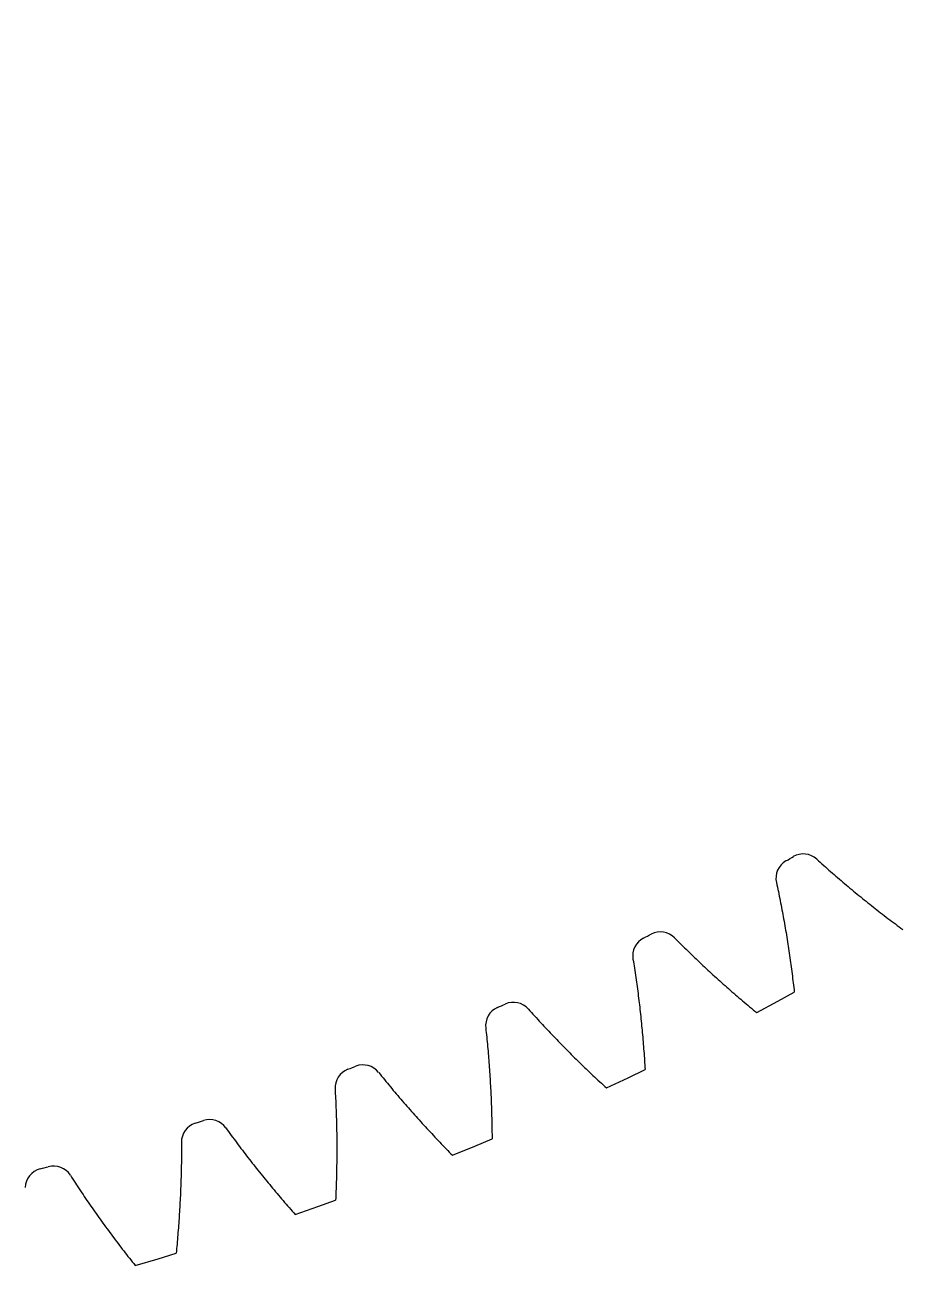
# Model space of a CAD drawing. Header units: inches. Extents: x -337 to 409, y -412 to 336.
# Drawn here: x -175.86 to -146.67, y 97.51 to 139.48 of the extents above; entities that cross this region are included whole.
import ezdxf

# ---------------------------------------------------------------- set-up
doc = ezdxf.new("R2010")
doc.units = ezdxf.units.IN
doc.header["$MEASUREMENT"] = 0

msp = doc.modelspace()

# ---------------------------------------------------------------- linework, layer by layer
at = {"color": 7, "linetype": 'Continuous'}
for p, q in [((-149.526, 111.758), (-149.47, 111.707)), ((-149.47, 111.707), (-149.413, 111.655)), ((-149.413, 111.655), (-149.355, 111.603)), ((-149.355, 111.603), (-149.298, 111.552)), ((-149.298, 111.552), (-149.241, 111.501)), ((-149.241, 111.501), (-149.183, 111.45)), ((-149.183, 111.45), (-149.126, 111.399)), ((-149.126, 111.399), (-149.068, 111.348)), ((-149.068, 111.348), (-149.01, 111.297)), ((-149.01, 111.297), (-148.952, 111.247)), ((-148.952, 111.247), (-148.894, 111.196)), ((-150.872, 110.982), (-150.855, 110.907)), ((-150.855, 110.907), (-150.839, 110.832)), ((-150.839, 110.832), (-150.823, 110.756)), ((-148.894, 111.196), (-148.835, 111.146)), ((-148.835, 111.146), (-148.777, 111.096)), ((-148.777, 111.096), (-148.719, 111.046)), ((-148.719, 111.046), (-148.66, 110.996)), ((-148.66, 110.996), (-148.601, 110.946)), ((-148.601, 110.946), (-148.542, 110.897)), ((-148.542, 110.897), (-148.483, 110.847)), ((-148.483, 110.847), (-148.424, 110.798)), ((-148.424, 110.798), (-148.365, 110.749)), ((-150.823, 110.756), (-150.807, 110.681)), ((-150.807, 110.681), (-150.791, 110.606)), ((-150.791, 110.606), (-150.776, 110.53)), ((-150.776, 110.53), (-150.761, 110.455)), ((-150.761, 110.455), (-150.745, 110.379)), ((-150.745, 110.379), (-150.73, 110.304)), ((-148.365, 110.749), (-148.306, 110.699)), ((-148.306, 110.699), (-148.247, 110.65)), ((-148.247, 110.65), (-148.187, 110.602)), ((-148.187, 110.602), (-148.127, 110.553)), ((-148.127, 110.553), (-148.068, 110.504)), ((-148.068, 110.504), (-148.008, 110.456)), ((-148.008, 110.456), (-147.948, 110.408)), ((-147.948, 110.408), (-147.888, 110.359)), ((-150.73, 110.304), (-150.716, 110.228)), ((-150.716, 110.228), (-150.701, 110.153)), ((-150.701, 110.153), (-150.687, 110.077)), ((-150.687, 110.077), (-150.672, 110.001)), ((-150.672, 110.001), (-150.658, 109.926)), ((-147.888, 110.359), (-147.828, 110.311)), ((-147.828, 110.311), (-147.768, 110.263)), ((-147.768, 110.263), (-147.708, 110.216)), ((-147.708, 110.216), (-147.647, 110.168)), ((-147.647, 110.168), (-147.587, 110.12)), ((-147.587, 110.12), (-147.526, 110.073)), ((-147.526, 110.073), (-147.465, 110.025)), ((-147.465, 110.025), (-147.405, 109.978)), ((-147.405, 109.978), (-147.344, 109.931)), ((-150.658, 109.926), (-150.644, 109.85)), ((-150.644, 109.85), (-150.631, 109.774)), ((-150.631, 109.774), (-150.617, 109.699)), ((-150.617, 109.699), (-150.604, 109.623)), ((-150.604, 109.623), (-150.591, 109.547)), ((-150.591, 109.547), (-150.577, 109.471)), ((-147.344, 109.931), (-147.283, 109.884)), ((-147.283, 109.884), (-147.222, 109.837)), ((-147.222, 109.837), (-147.161, 109.79)), ((-147.161, 109.79), (-147.099, 109.744)), ((-147.099, 109.744), (-147.038, 109.697)), ((-147.038, 109.697), (-146.977, 109.651)), ((-146.977, 109.651), (-146.915, 109.605)), ((-146.915, 109.605), (-146.853, 109.559)), ((-146.853, 109.559), (-146.792, 109.513)), ((-154.259, 109.143), (-154.205, 109.088)), ((-150.577, 109.471), (-150.565, 109.395)), ((-150.565, 109.395), (-150.552, 109.319)), ((-150.552, 109.319), (-150.539, 109.243)), ((-150.539, 109.243), (-150.527, 109.168)), ((-150.527, 109.168), (-150.515, 109.092)), ((-146.792, 109.513), (-146.73, 109.467)), ((-146.73, 109.467), (-146.668, 109.421)), ((-154.205, 109.088), (-154.15, 109.034)), ((-154.15, 109.034), (-154.096, 108.979)), ((-154.096, 108.979), (-154.042, 108.925)), ((-154.042, 108.925), (-153.987, 108.871)), ((-153.987, 108.871), (-153.932, 108.816)), ((-153.932, 108.816), (-153.877, 108.763)), ((-153.877, 108.763), (-153.822, 108.709)), ((-153.822, 108.709), (-153.767, 108.655)), ((-150.515, 109.092), (-150.503, 109.016)), ((-150.503, 109.016), (-150.491, 108.939)), ((-150.491, 108.939), (-150.479, 108.864)), ((-150.479, 108.864), (-150.468, 108.787)), ((-150.468, 108.787), (-150.456, 108.711)), ((-150.456, 108.711), (-150.445, 108.635)), ((-155.643, 108.438), (-155.63, 108.362)), ((-155.63, 108.362), (-155.618, 108.286)), ((-155.618, 108.286), (-155.606, 108.21)), ((-153.767, 108.655), (-153.712, 108.602)), ((-153.712, 108.602), (-153.656, 108.548)), ((-153.656, 108.548), (-153.601, 108.495)), ((-153.601, 108.495), (-153.545, 108.442)), ((-153.545, 108.442), (-153.489, 108.389)), ((-153.489, 108.389), (-153.433, 108.336)), ((-153.433, 108.336), (-153.377, 108.283)), ((-153.377, 108.283), (-153.321, 108.231)), ((-150.445, 108.635), (-150.434, 108.559)), ((-150.434, 108.559), (-150.423, 108.483)), ((-150.423, 108.483), (-150.412, 108.407)), ((-150.412, 108.407), (-150.401, 108.33)), ((-150.401, 108.33), (-150.391, 108.254)), ((-155.606, 108.21), (-155.594, 108.134)), ((-155.594, 108.134), (-155.582, 108.058)), ((-155.582, 108.058), (-155.571, 107.982)), ((-155.571, 107.982), (-155.559, 107.906)), ((-155.559, 107.906), (-155.548, 107.829)), ((-153.321, 108.231), (-153.265, 108.178)), ((-153.265, 108.178), (-153.208, 108.126)), ((-153.208, 108.126), (-153.152, 108.073)), ((-153.152, 108.073), (-153.095, 108.021)), ((-153.095, 108.021), (-153.039, 107.969)), ((-153.039, 107.969), (-152.982, 107.917)), ((-152.982, 107.917), (-152.925, 107.866)), ((-152.925, 107.866), (-152.868, 107.814)), ((-150.391, 108.254), (-150.38, 108.178)), ((-150.38, 108.178), (-150.37, 108.102)), ((-150.37, 108.102), (-150.36, 108.025)), ((-150.36, 108.025), (-150.35, 107.949)), ((-150.35, 107.949), (-150.34, 107.873)), ((-150.34, 107.873), (-150.331, 107.796)), ((-155.548, 107.829), (-155.537, 107.753)), ((-155.537, 107.753), (-155.526, 107.677)), ((-155.526, 107.677), (-155.516, 107.601)), ((-155.516, 107.601), (-155.505, 107.525)), ((-155.505, 107.525), (-155.495, 107.448)), ((-155.495, 107.448), (-155.485, 107.372)), ((-152.868, 107.814), (-152.811, 107.763)), ((-152.811, 107.763), (-152.753, 107.711)), ((-152.753, 107.711), (-152.696, 107.66)), ((-152.696, 107.66), (-152.638, 107.609)), ((-152.638, 107.609), (-152.581, 107.558)), ((-152.581, 107.558), (-152.523, 107.507)), ((-152.523, 107.507), (-152.465, 107.456)), ((-152.465, 107.456), (-152.407, 107.405)), ((-150.331, 107.796), (-150.321, 107.72)), ((-150.321, 107.72), (-150.312, 107.644)), ((-150.312, 107.644), (-150.303, 107.567)), ((-150.303, 107.567), (-150.294, 107.491)), ((-150.294, 107.491), (-150.285, 107.414)), ((-155.485, 107.372), (-155.475, 107.296)), ((-155.475, 107.296), (-155.465, 107.219)), ((-155.465, 107.219), (-155.456, 107.143)), ((-155.456, 107.143), (-155.446, 107.067)), ((-155.446, 107.067), (-155.437, 106.99)), ((-152.407, 107.405), (-152.349, 107.355)), ((-152.349, 107.355), (-152.291, 107.304)), ((-152.291, 107.304), (-152.233, 107.254)), ((-152.233, 107.254), (-152.175, 107.204)), ((-152.175, 107.204), (-152.116, 107.154)), ((-152.116, 107.154), (-152.058, 107.104)), ((-152.058, 107.104), (-151.999, 107.054)), ((-151.999, 107.054), (-151.94, 107.004)), ((-150.285, 107.414), (-150.277, 107.338)), ((-159.121, 106.778), (-159.07, 106.721)), ((-159.07, 106.721), (-159.019, 106.663)), ((-159.019, 106.663), (-158.968, 106.606)), ((-158.968, 106.606), (-158.916, 106.549)), ((-155.437, 106.99), (-155.428, 106.914)), ((-155.428, 106.914), (-155.419, 106.837)), ((-155.419, 106.837), (-155.411, 106.761)), ((-155.411, 106.761), (-155.402, 106.684)), ((-155.402, 106.684), (-155.394, 106.608)), ((-155.394, 106.608), (-155.385, 106.531)), ((-151.94, 107.004), (-151.882, 106.954)), ((-151.882, 106.954), (-151.823, 106.905)), ((-151.823, 106.905), (-151.764, 106.855)), ((-151.764, 106.855), (-151.705, 106.806)), ((-151.705, 106.806), (-151.645, 106.757)), ((-151.645, 106.757), (-151.586, 106.708)), ((-151.586, 106.708), (-151.527, 106.659)), ((-158.916, 106.549), (-158.864, 106.492)), ((-158.864, 106.492), (-158.812, 106.435)), ((-158.812, 106.435), (-158.76, 106.379)), ((-158.76, 106.379), (-158.708, 106.322)), ((-158.708, 106.322), (-158.656, 106.266)), ((-158.656, 106.266), (-158.603, 106.209)), ((-158.603, 106.209), (-158.551, 106.153)), ((-155.385, 106.531), (-155.377, 106.455)), ((-155.377, 106.455), (-155.369, 106.378)), ((-155.369, 106.378), (-155.362, 106.302)), ((-155.362, 106.302), (-155.354, 106.225)), ((-155.354, 106.225), (-155.347, 106.148)), ((-160.54, 106.147), (-160.532, 106.07)), ((-160.532, 106.07), (-160.524, 105.994)), ((-160.524, 105.994), (-160.516, 105.917)), ((-160.516, 105.917), (-160.508, 105.841)), ((-160.508, 105.841), (-160.5, 105.764)), ((-160.5, 105.764), (-160.492, 105.687)), ((-158.551, 106.153), (-158.498, 106.097)), ((-158.498, 106.097), (-158.446, 106.041)), ((-158.446, 106.041), (-158.393, 105.985)), ((-158.393, 105.985), (-158.339, 105.929)), ((-158.339, 105.929), (-158.286, 105.874)), ((-158.286, 105.874), (-158.233, 105.818)), ((-158.233, 105.818), (-158.179, 105.763)), ((-158.179, 105.763), (-158.126, 105.708)), ((-155.347, 106.148), (-155.339, 106.072)), ((-155.339, 106.072), (-155.332, 105.995)), ((-155.332, 105.995), (-155.325, 105.918)), ((-155.325, 105.918), (-155.318, 105.842)), ((-155.318, 105.842), (-155.312, 105.765)), ((-155.312, 105.765), (-155.305, 105.689)), ((-160.492, 105.687), (-160.485, 105.611)), ((-160.485, 105.611), (-160.478, 105.534)), ((-160.478, 105.534), (-160.471, 105.457)), ((-160.471, 105.457), (-160.464, 105.381)), ((-160.464, 105.381), (-160.457, 105.304)), ((-158.126, 105.708), (-158.072, 105.653)), ((-158.072, 105.653), (-158.018, 105.597)), ((-158.018, 105.597), (-157.964, 105.543)), ((-157.964, 105.543), (-157.91, 105.488)), ((-157.91, 105.488), (-157.856, 105.433)), ((-157.856, 105.433), (-157.802, 105.379)), ((-157.802, 105.379), (-157.748, 105.324)), ((-155.305, 105.689), (-155.299, 105.612)), ((-155.299, 105.612), (-155.293, 105.535)), ((-155.293, 105.535), (-155.287, 105.458)), ((-155.287, 105.458), (-155.281, 105.382)), ((-155.281, 105.382), (-155.275, 105.305)), ((-160.457, 105.304), (-160.451, 105.228)), ((-160.451, 105.228), (-160.445, 105.151)), ((-160.445, 105.151), (-160.439, 105.074)), ((-160.439, 105.074), (-160.433, 104.997)), ((-160.433, 104.997), (-160.427, 104.921)), ((-160.427, 104.921), (-160.422, 104.844)), ((-157.748, 105.324), (-157.693, 105.27)), ((-157.693, 105.27), (-157.638, 105.216)), ((-157.638, 105.216), (-157.584, 105.162)), ((-157.584, 105.162), (-157.529, 105.108)), ((-157.529, 105.108), (-157.474, 105.054)), ((-157.474, 105.054), (-157.419, 105)), ((-157.419, 105), (-157.363, 104.946)), ((-157.363, 104.946), (-157.308, 104.893)), ((-155.275, 105.305), (-155.269, 105.228)), ((-155.269, 105.228), (-155.264, 105.151)), ((-155.264, 105.151), (-155.259, 105.075)), ((-155.259, 105.075), (-155.254, 104.998)), ((-155.254, 104.998), (-155.249, 104.921)), ((-155.249, 104.921), (-155.244, 104.844)), ((-164.101, 104.672), (-164.053, 104.612)), ((-164.053, 104.612), (-164.005, 104.552)), ((-164.005, 104.552), (-163.957, 104.492)), ((-163.957, 104.492), (-163.908, 104.432)), ((-160.422, 104.844), (-160.416, 104.767)), ((-160.416, 104.767), (-160.411, 104.69)), ((-160.411, 104.69), (-160.406, 104.614)), ((-160.406, 104.614), (-160.401, 104.537)), ((-160.401, 104.537), (-160.396, 104.46)), ((-157.308, 104.893), (-157.253, 104.839)), ((-157.253, 104.839), (-157.197, 104.786)), ((-157.197, 104.786), (-157.142, 104.733)), ((-157.142, 104.733), (-157.086, 104.68)), ((-157.086, 104.68), (-157.03, 104.627)), ((-157.03, 104.627), (-156.974, 104.574)), ((-156.974, 104.574), (-156.918, 104.521)), ((-156.918, 104.521), (-156.862, 104.469)), ((-155.244, 104.844), (-155.239, 104.767)), ((-165.551, 104.115), (-165.547, 104.038)), ((-163.908, 104.432), (-163.859, 104.372)), ((-163.859, 104.372), (-163.81, 104.313)), ((-163.81, 104.313), (-163.762, 104.254)), ((-163.762, 104.254), (-163.713, 104.194)), ((-163.713, 104.194), (-163.663, 104.135)), ((-163.663, 104.135), (-163.614, 104.076)), ((-163.614, 104.076), (-163.564, 104.017)), ((-160.396, 104.46), (-160.392, 104.383)), ((-160.392, 104.383), (-160.387, 104.306)), ((-160.387, 104.306), (-160.383, 104.229)), ((-160.383, 104.229), (-160.379, 104.153)), ((-160.379, 104.153), (-160.375, 104.076)), ((-160.375, 104.076), (-160.371, 103.999)), ((-156.862, 104.469), (-156.806, 104.416)), ((-156.806, 104.416), (-156.75, 104.364)), ((-156.75, 104.364), (-156.693, 104.311)), ((-156.693, 104.311), (-156.637, 104.259)), ((-156.637, 104.259), (-156.58, 104.207)), ((-156.58, 104.207), (-156.523, 104.155)), ((-165.547, 104.038), (-165.543, 103.961)), ((-165.543, 103.961), (-165.538, 103.885)), ((-165.538, 103.885), (-165.535, 103.808)), ((-165.535, 103.808), (-165.531, 103.731)), ((-165.531, 103.731), (-165.527, 103.654)), ((-165.527, 103.654), (-165.524, 103.577)), ((-163.564, 104.017), (-163.515, 103.959)), ((-163.515, 103.959), (-163.465, 103.9)), ((-163.465, 103.9), (-163.415, 103.841)), ((-163.415, 103.841), (-163.365, 103.783)), ((-163.365, 103.783), (-163.315, 103.725)), ((-163.315, 103.725), (-163.264, 103.666)), ((-163.264, 103.666), (-163.214, 103.608)), ((-160.371, 103.999), (-160.368, 103.922)), ((-160.368, 103.922), (-160.364, 103.845)), ((-160.364, 103.845), (-160.361, 103.768)), ((-160.361, 103.768), (-160.358, 103.691)), ((-160.358, 103.691), (-160.355, 103.614)), ((-165.524, 103.577), (-165.521, 103.5)), ((-165.521, 103.5), (-165.518, 103.423)), ((-165.518, 103.423), (-165.515, 103.346)), ((-165.515, 103.346), (-165.512, 103.269)), ((-165.512, 103.269), (-165.51, 103.192)), ((-163.214, 103.608), (-163.163, 103.55)), ((-163.163, 103.55), (-163.112, 103.492)), ((-163.112, 103.492), (-163.061, 103.435)), ((-163.061, 103.435), (-163.011, 103.377)), ((-163.011, 103.377), (-162.959, 103.32)), ((-162.959, 103.32), (-162.908, 103.262)), ((-162.908, 103.262), (-162.857, 103.205)), ((-160.355, 103.614), (-160.352, 103.537)), ((-160.352, 103.537), (-160.35, 103.46)), ((-160.35, 103.46), (-160.347, 103.384)), ((-160.347, 103.384), (-160.345, 103.307)), ((-160.345, 103.307), (-160.343, 103.23)), ((-160.343, 103.23), (-160.341, 103.153)), ((-169.185, 102.829), (-169.14, 102.766)), ((-165.51, 103.192), (-165.508, 103.116)), ((-165.508, 103.116), (-165.506, 103.039)), ((-165.506, 103.039), (-165.504, 102.962)), ((-165.504, 102.962), (-165.502, 102.885)), ((-165.502, 102.885), (-165.501, 102.808)), ((-162.857, 103.205), (-162.805, 103.148)), ((-162.805, 103.148), (-162.754, 103.091)), ((-162.754, 103.091), (-162.702, 103.034)), ((-162.702, 103.034), (-162.65, 102.977)), ((-162.65, 102.977), (-162.598, 102.92)), ((-162.598, 102.92), (-162.546, 102.863)), ((-162.546, 102.863), (-162.494, 102.807)), ((-160.341, 103.153), (-160.339, 103.076)), ((-160.339, 103.076), (-160.337, 102.999)), ((-160.337, 102.999), (-160.336, 102.922)), ((-160.336, 102.922), (-160.334, 102.845)), ((-160.334, 102.845), (-160.333, 102.768)), ((-169.14, 102.766), (-169.095, 102.704)), ((-169.095, 102.704), (-169.049, 102.641)), ((-169.049, 102.641), (-169.004, 102.579)), ((-169.004, 102.579), (-168.959, 102.517)), ((-168.959, 102.517), (-168.913, 102.455)), ((-168.913, 102.455), (-168.867, 102.393)), ((-168.867, 102.393), (-168.821, 102.331)), ((-165.501, 102.808), (-165.499, 102.731)), ((-165.499, 102.731), (-165.498, 102.654)), ((-165.498, 102.654), (-165.497, 102.577)), ((-165.497, 102.577), (-165.496, 102.5)), ((-165.496, 102.5), (-165.496, 102.423)), ((-165.496, 102.423), (-165.495, 102.346)), ((-162.494, 102.807), (-162.442, 102.75)), ((-162.442, 102.75), (-162.389, 102.694)), ((-162.389, 102.694), (-162.337, 102.638)), ((-162.337, 102.638), (-162.284, 102.581)), ((-162.284, 102.581), (-162.231, 102.525)), ((-162.231, 102.525), (-162.178, 102.469)), ((-162.178, 102.469), (-162.125, 102.414)), ((-162.125, 102.414), (-162.072, 102.358)), ((-160.333, 102.768), (-160.332, 102.691)), ((-160.332, 102.691), (-160.331, 102.614)), ((-160.331, 102.614), (-160.33, 102.537)), ((-160.33, 102.537), (-160.329, 102.46)), ((-170.662, 102.349), (-170.661, 102.272)), ((-170.661, 102.272), (-170.661, 102.195)), ((-170.661, 102.195), (-170.661, 102.118)), ((-170.661, 102.118), (-170.661, 102.041)), ((-170.661, 102.041), (-170.661, 101.964)), ((-168.821, 102.331), (-168.775, 102.27)), ((-168.775, 102.27), (-168.729, 102.208)), ((-168.729, 102.208), (-168.683, 102.147)), ((-168.683, 102.147), (-168.636, 102.086)), ((-168.636, 102.086), (-168.589, 102.024)), ((-168.589, 102.024), (-168.542, 101.963)), ((-165.495, 102.346), (-165.495, 102.269)), ((-165.495, 102.269), (-165.495, 102.192)), ((-165.495, 102.192), (-165.495, 102.115)), ((-165.495, 102.115), (-165.495, 102.038)), ((-165.495, 102.038), (-165.495, 101.961)), ((-162.072, 102.358), (-162.019, 102.302)), ((-162.019, 102.302), (-161.966, 102.247)), ((-161.966, 102.247), (-161.912, 102.191)), ((-161.912, 102.191), (-161.859, 102.136)), ((-161.859, 102.136), (-161.805, 102.081)), ((-161.805, 102.081), (-161.752, 102.026)), ((-161.752, 102.026), (-161.698, 101.971)), ((-161.698, 101.971), (-161.644, 101.916)), ((-170.666, 101.579), (-170.667, 101.502)), ((-170.665, 101.656), (-170.666, 101.579)), ((-170.663, 101.733), (-170.665, 101.656)), ((-170.662, 101.81), (-170.663, 101.733)), ((-170.661, 101.964), (-170.662, 101.887)), ((-170.662, 101.887), (-170.662, 101.81)), ((-168.542, 101.963), (-168.495, 101.902)), ((-168.495, 101.902), (-168.448, 101.841)), ((-168.448, 101.841), (-168.401, 101.781)), ((-168.401, 101.781), (-168.354, 101.72)), ((-168.354, 101.72), (-168.306, 101.659)), ((-168.306, 101.659), (-168.259, 101.599)), ((-168.259, 101.599), (-168.211, 101.539)), ((-165.499, 101.576), (-165.5, 101.5)), ((-165.498, 101.653), (-165.499, 101.576)), ((-165.497, 101.73), (-165.498, 101.653)), ((-165.496, 101.807), (-165.497, 101.73)), ((-165.495, 101.884), (-165.496, 101.807)), ((-165.495, 101.961), (-165.495, 101.884)), ((-174.357, 101.254), (-174.316, 101.189)), ((-174.316, 101.189), (-174.274, 101.124)), ((-170.675, 101.194), (-170.677, 101.117)), ((-170.673, 101.271), (-170.675, 101.194)), ((-170.671, 101.348), (-170.673, 101.271)), ((-170.669, 101.425), (-170.671, 101.348)), ((-170.667, 101.502), (-170.669, 101.425)), ((-168.211, 101.539), (-168.163, 101.478)), ((-168.163, 101.478), (-168.115, 101.418)), ((-168.115, 101.418), (-168.067, 101.358)), ((-168.067, 101.358), (-168.018, 101.299)), ((-168.018, 101.299), (-167.97, 101.239)), ((-167.97, 101.239), (-167.922, 101.179)), ((-167.922, 101.179), (-167.873, 101.119)), ((-165.507, 101.192), (-165.509, 101.115)), ((-165.505, 101.269), (-165.507, 101.192)), ((-165.503, 101.346), (-165.505, 101.269)), ((-165.501, 101.423), (-165.503, 101.346)), ((-165.5, 101.5), (-165.501, 101.423)), ((-174.274, 101.124), (-174.232, 101.06)), ((-174.232, 101.06), (-174.19, 100.995)), ((-174.19, 100.995), (-174.148, 100.931)), ((-174.148, 100.931), (-174.106, 100.867)), ((-174.106, 100.867), (-174.063, 100.802)), ((-174.063, 100.802), (-174.02, 100.739)), ((-174.02, 100.739), (-173.978, 100.674)), ((-170.691, 100.733), (-170.695, 100.656)), ((-170.688, 100.81), (-170.691, 100.733)), ((-170.685, 100.887), (-170.688, 100.81)), ((-170.682, 100.963), (-170.685, 100.887)), ((-170.679, 101.04), (-170.682, 100.963)), ((-170.677, 101.117), (-170.679, 101.04)), ((-167.873, 101.119), (-167.824, 101.06)), ((-167.824, 101.06), (-167.775, 101)), ((-167.775, 101), (-167.726, 100.941)), ((-167.726, 100.941), (-167.677, 100.882)), ((-167.677, 100.882), (-167.628, 100.823)), ((-167.628, 100.823), (-167.578, 100.764)), ((-167.578, 100.764), (-167.529, 100.705)), ((-165.521, 100.73), (-165.524, 100.653)), ((-165.518, 100.807), (-165.521, 100.73)), ((-165.516, 100.884), (-165.518, 100.807)), ((-165.513, 100.961), (-165.516, 100.884)), ((-165.511, 101.038), (-165.513, 100.961)), ((-165.509, 101.115), (-165.511, 101.038)), ((-173.978, 100.674), (-173.935, 100.611)), ((-173.935, 100.611), (-173.892, 100.547)), ((-173.892, 100.547), (-173.848, 100.483)), ((-173.848, 100.483), (-173.805, 100.42)), ((-173.805, 100.42), (-173.761, 100.356)), ((-173.761, 100.356), (-173.718, 100.293)), ((-173.718, 100.293), (-173.674, 100.23)), ((-170.71, 100.349), (-170.714, 100.272)), ((-170.706, 100.425), (-170.71, 100.349)), ((-170.702, 100.502), (-170.706, 100.425)), ((-170.698, 100.579), (-170.702, 100.502)), ((-170.695, 100.656), (-170.698, 100.579)), ((-167.529, 100.705), (-167.479, 100.646)), ((-167.479, 100.646), (-167.429, 100.587)), ((-167.429, 100.587), (-167.38, 100.529)), ((-167.38, 100.529), (-167.33, 100.47)), ((-167.33, 100.47), (-167.28, 100.412)), ((-167.28, 100.412), (-167.229, 100.353)), ((-167.229, 100.353), (-167.179, 100.295)), ((-167.179, 100.295), (-167.129, 100.237)), ((-165.53, 100.5), (-165.534, 100.423)), ((-165.527, 100.576), (-165.53, 100.5)), ((-165.524, 100.653), (-165.527, 100.576)), ((-173.674, 100.23), (-173.63, 100.166)), ((-173.63, 100.166), (-173.586, 100.103)), ((-173.586, 100.103), (-173.541, 100.041)), ((-173.541, 100.041), (-173.497, 99.978)), ((-173.497, 99.978), (-173.452, 99.915)), ((-173.452, 99.915), (-173.408, 99.852)), ((-170.737, 99.888), (-170.742, 99.811)), ((-170.732, 99.964), (-170.737, 99.888)), ((-170.727, 100.041), (-170.732, 99.964)), ((-170.723, 100.118), (-170.727, 100.041)), ((-170.718, 100.195), (-170.723, 100.118)), ((-170.714, 100.272), (-170.718, 100.195)), ((-167.129, 100.237), (-167.078, 100.179)), ((-167.078, 100.179), (-167.027, 100.121)), ((-167.027, 100.121), (-166.976, 100.063)), ((-166.976, 100.063), (-166.926, 100.005)), ((-166.926, 100.005), (-166.875, 99.948)), ((-173.408, 99.852), (-173.363, 99.79)), ((-173.363, 99.79), (-173.318, 99.727)), ((-173.318, 99.727), (-173.273, 99.665)), ((-173.273, 99.665), (-173.228, 99.603)), ((-173.228, 99.603), (-173.182, 99.54)), ((-173.182, 99.54), (-173.137, 99.478)), ((-173.137, 99.478), (-173.091, 99.416)), ((-170.764, 99.504), (-170.77, 99.427)), ((-170.758, 99.58), (-170.764, 99.504)), ((-170.753, 99.657), (-170.758, 99.58)), ((-170.748, 99.734), (-170.753, 99.657)), ((-170.742, 99.811), (-170.748, 99.734)), ((-173.091, 99.416), (-173.045, 99.355)), ((-173.045, 99.355), (-173, 99.293)), ((-173, 99.293), (-172.954, 99.231)), ((-172.954, 99.231), (-172.907, 99.169)), ((-172.907, 99.169), (-172.861, 99.108)), ((-172.861, 99.108), (-172.815, 99.046)), ((-172.815, 99.046), (-172.768, 98.985)), ((-170.802, 99.043), (-170.809, 98.967)), ((-170.795, 99.12), (-170.802, 99.043)), ((-170.789, 99.197), (-170.795, 99.12)), ((-170.782, 99.273), (-170.789, 99.197)), ((-170.776, 99.35), (-170.782, 99.273)), ((-170.77, 99.427), (-170.776, 99.35)), ((-172.768, 98.985), (-172.722, 98.924)), ((-172.722, 98.924), (-172.675, 98.863)), ((-172.675, 98.863), (-172.628, 98.802)), ((-172.628, 98.802), (-172.581, 98.741)), ((-172.581, 98.741), (-172.534, 98.68)), ((-172.534, 98.68), (-172.487, 98.619)), ((-172.487, 98.619), (-172.44, 98.558)), ((-170.83, 98.737), (-170.837, 98.66)), ((-170.823, 98.814), (-170.83, 98.737)), ((-170.815, 98.89), (-170.823, 98.814)), ((-170.809, 98.967), (-170.815, 98.89)), ((-172.44, 98.558), (-172.392, 98.498)), ((-172.392, 98.498), (-172.345, 98.437)), ((-172.345, 98.437), (-172.297, 98.377)), ((-172.297, 98.377), (-172.249, 98.317)), ((-172.249, 98.317), (-172.201, 98.256))]:
    msp.add_line(p, q, dxfattribs=at)
at = {"color": 7, "linetype": 'Continuous', "flags": 128}
for points in [[(-150.554, 111.701), (-150.485, 111.741), (-150.431, 111.772)], [(-150.431, 111.772), (-150.362, 111.812), (-150.308, 111.843)], [(-155.288, 109.139), (-155.217, 109.175), (-155.161, 109.203)], [(-155.161, 109.203), (-155.091, 109.24), (-155.035, 109.268)], [(-151.527, 106.659), (-150.826, 107.037), (-150.277, 107.338)], [(-160.149, 106.829), (-160.077, 106.861), (-160.02, 106.886)], [(-160.019, 106.886), (-159.947, 106.918), (-159.89, 106.944)], [(-165.125, 104.776), (-165.051, 104.804), (-164.993, 104.826)], [(-164.992, 104.826), (-164.918, 104.855), (-164.86, 104.877)], [(-156.523, 104.155), (-155.803, 104.496), (-155.239, 104.767)], [(-170.201, 102.986), (-170.126, 103.01), (-170.066, 103.03)], [(-170.066, 103.03), (-169.991, 103.054), (-169.931, 103.073)], [(-161.644, 101.916), (-160.907, 102.219), (-160.329, 102.46)], [(-175.364, 101.464), (-175.288, 101.485), (-175.227, 101.501)], [(-175.227, 101.501), (-175.151, 101.521), (-175.09, 101.538)], [(-166.874, 99.948), (-166.123, 100.212), (-165.534, 100.423)], [(-172.201, 98.256), (-171.437, 98.48), (-170.837, 98.66)]]:
    msp.add_lwpolyline(points, dxfattribs=at)
at = {"color": 7, "linetype": 'Continuous'}
for centre, start, end in [((-150.222, 111.125), 119.8987, 192.4142), ((-149.975, 111.268), 47.6001, 120.089), ((-154.987, 108.546), 116.9048, 189.4031), ((-154.732, 108.676), 44.5919, 117.0975), ((-159.88, 106.221), 113.9038, 186.4059), ((-159.619, 106.337), 41.6065, 114.0904), ((-164.621, 104.257), 38.6007, 111.0955), ((-164.888, 104.155), 110.9011, 183.406), ((-169.997, 102.353), 107.9183, 180.3888), ((-169.725, 102.441), 35.6079, 108.0809), ((-174.917, 100.896), 32.6016, 105.0922), ((-175.193, 100.822), 104.9014, 177.4007)]:
    msp.add_arc(centre, 0.665, start, end, dxfattribs=at)
msp.add_ellipse((-201.837, 200.81), major_axis=(-135.5, 0), ratio=1, dxfattribs=at)

doc.saveas('drawing.dxf')
